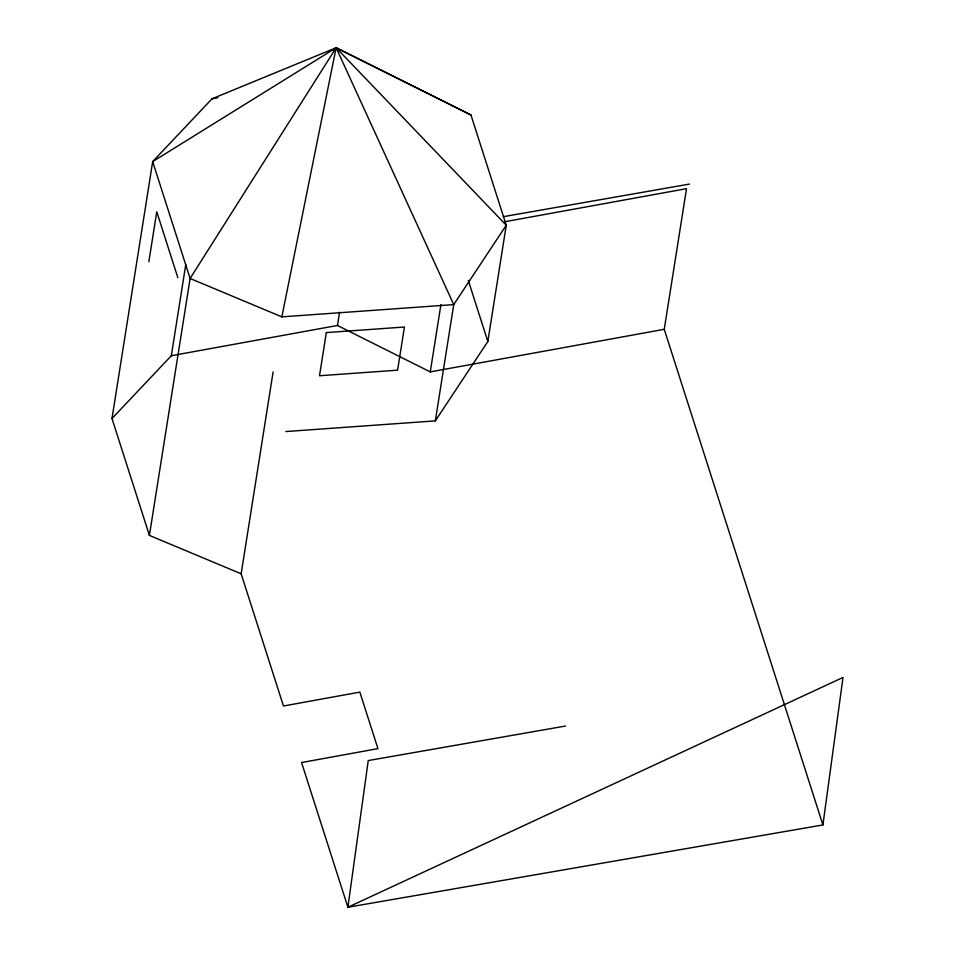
<?xml version="1.0" encoding="UTF-8"?>
<svg xmlns="http://www.w3.org/2000/svg" width="955" height="955" viewBox="0 0 955 955"><rect width="100%" height="100%" fill="white"/><g stroke="black" fill="none" stroke-linecap="round" stroke-linejoin="round"><path stroke-width="1.43" d="M565.551 726.027L368.248 760.562L347.895 907.25L822.924 824.941L843.014 677.453L347.895 907.25L301.565 762.544L377.941 748.636L359.844 692.112L283.468 706.008L241.149 573.8L273.13 371.877M241.149 573.8L149.41 535.409L111.986 418.529L152.681 161.598L212.022 98.795L336.136 47.75L470.958 114.97L506.257 225.237L487.838 341.508L435.325 420.88L285.808 431.553M148.837 261.801L156.763 211.795L177.857 277.702M111.986 418.529L171.327 355.726L185.748 264.702M149.41 535.409L190.105 278.478L336.136 47.75L470.958 114.97M171.327 355.726L337.473 325.476L339.562 312.273M337.473 325.476L430.263 371.901L440.935 304.514M435.325 420.88L453.744 304.597L506.257 225.237L336.136 47.75L152.681 161.598L190.105 278.478L281.844 316.869L453.744 304.597L336.136 47.75L332.471 50.293M822.924 824.941L664.25 329.308L686.526 188.66L505.183 221.667M281.844 316.869L336.136 47.75M212.022 98.795L217.847 97.732M430.263 371.901L664.25 329.308M503.321 216.678L689.414 184.1M468.308 280.484L487.838 341.508M326.335 332.591L319.507 375.757L397.602 370.17L404.431 327.016L326.335 332.591"/></g></svg>
